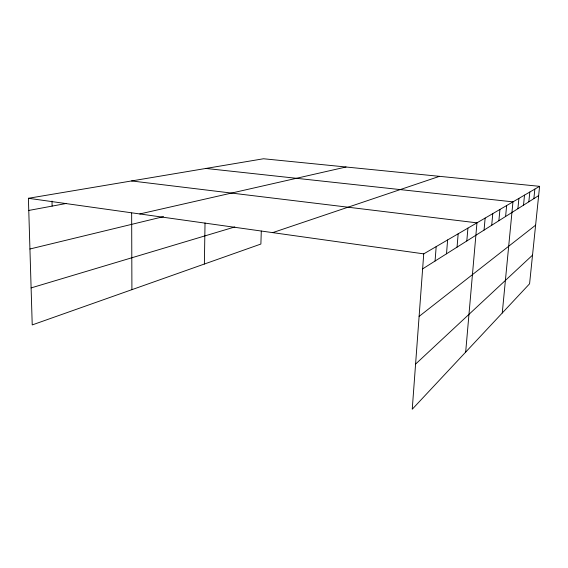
<?xml version="1.0" encoding="UTF-8"?>
<svg xmlns="http://www.w3.org/2000/svg" width="568" height="568" viewBox="0 0 568 568"><rect width="100%" height="100%" fill="white"/><g stroke="black" fill="none" stroke-linecap="round" stroke-linejoin="round"><path stroke-width="0.85" d="M204.374 264.035L205.027 222.954M261.287 231.048L260.889 244.041L32.227 324.924L28.4 198.289L263.516 158.763L539.6 186.332L529.582 283.787L412.24 409.237L423.735 253.868L539.6 186.332M435.067 261.031L436.181 246.611M446.505 253.811L447.62 239.944M457.055 247.144L458.163 233.796M466.818 240.981L467.911 228.116M465.668 352.117L476.964 222.841L131.549 180.951M484.064 230.09L485.136 218.076M491.718 225.255L492.775 213.625M498.881 220.732L499.932 209.45M505.605 216.486L506.642 205.538M502.261 312.996L512.961 201.86L205.9 168.447M517.895 208.726L518.904 198.395M523.519 205.169L524.512 195.122M528.836 201.81L529.816 192.034M533.87 198.63L534.843 189.101M415.577 364.095L532.528 255.146M419.106 316.397L535.61 225.169M422.62 268.891L538.641 195.619M272.675 232.631L439.497 176.336M31.112 287.912L234.84 226.944M29.934 248.997L163.527 216.642M139.792 213.951L346.054 166.999M28.769 210.444L66.385 203.458M28.4 198.289L423.735 253.868M51.993 201.065L52.121 206.106M131.655 213.057L131.911 289.666"/></g></svg>
